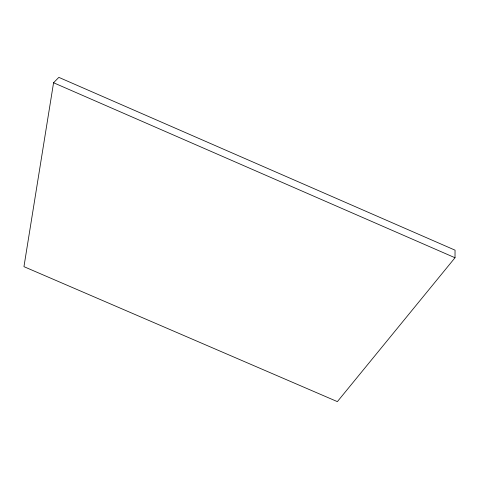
<?xml version="1.0" encoding="UTF-8"?>
<svg xmlns="http://www.w3.org/2000/svg" width="479" height="479" viewBox="0 0 479 479"><rect width="100%" height="100%" fill="white"/><g stroke="black" fill="none" stroke-linecap="round" stroke-linejoin="round"><path stroke-width="0.72" d="M455.008 257.75L455.05 250.164L58.845 77.37L53.57 82.753L23.95 266.659L337.378 401.63L455.008 257.75L53.57 82.753"/></g></svg>
